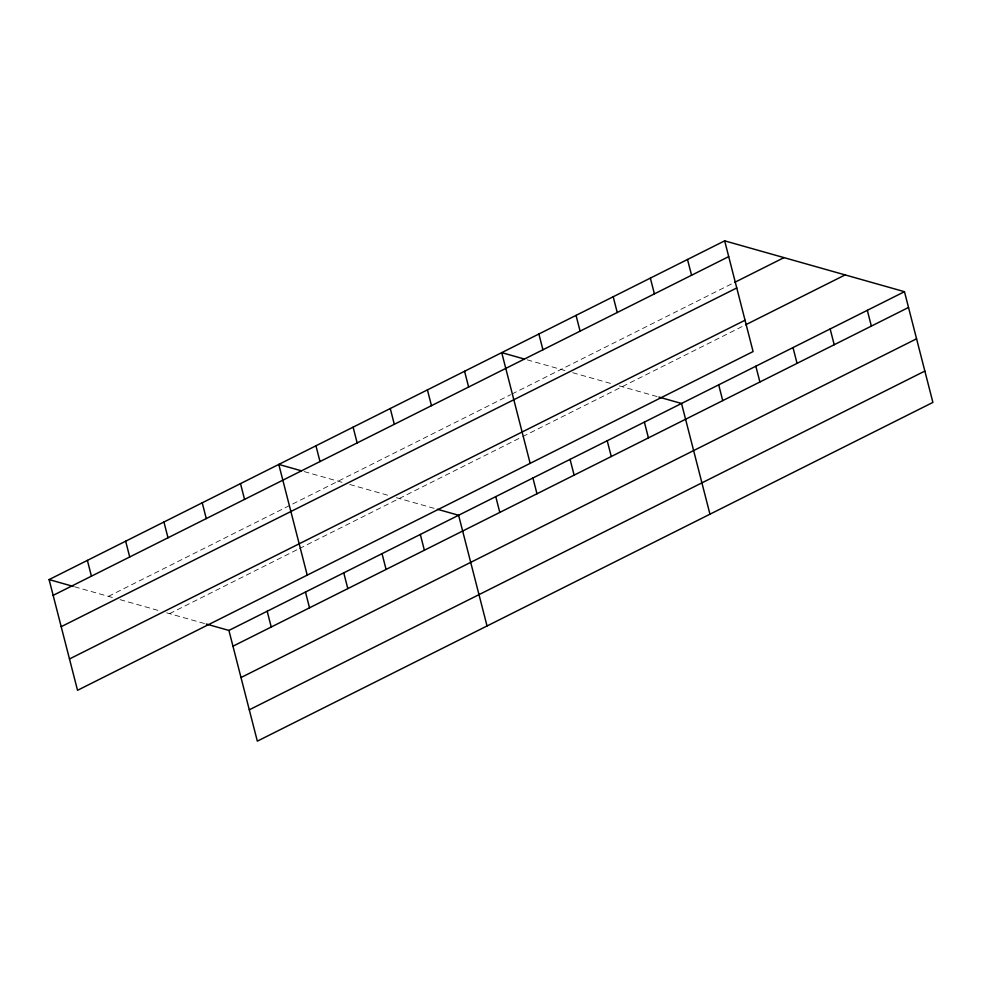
<?xml version="1.0" encoding="UTF-8"?>
<svg xmlns="http://www.w3.org/2000/svg" width="982" height="982" viewBox="0 0 982 982"><rect width="100%" height="100%" fill="white"/><g stroke="black" fill="none" stroke-linecap="round" stroke-linejoin="round"><path stroke-width="0.74" stroke-dasharray="4.91 3.68" d="M108.437 596.369L510.64 394.703M511.966 394.028L732.241 283.577M169.579 613.652L298.086 549.208M299.461 548.533L521.344 437.272M522.67 436.597L744.282 325.484M527.162 359.829L565.436 370.644M572.715 372.706L613.468 384.232M619.286 385.877L657.523 396.691M304.224 471.606L342.497 482.432M349.776 484.494L390.529 496.008M396.347 497.665L434.584 508.467M74.534 586.782L112.807 597.608M120.086 599.658L160.839 611.185M166.658 612.829L204.894 623.644"/><path stroke-width="1.47" d="M724.667 240.848L753.084 351.568L77.529 690.309L49.1 579.589L724.667 240.848L904.471 291.691L932.9 402.411L257.333 741.152L228.916 630.432L206.306 624.036M53.151 595.362L728.705 256.621M734.904 282.251L784.004 257.628M61.191 626.688L736.758 287.959M69.477 658.971L745.043 320.23M745.608 324.821L845.134 274.911M228.916 630.432L904.471 291.691M232.967 646.205L908.522 307.464M241.007 677.543L916.562 338.802M249.293 709.814L924.86 371.073M524.327 359.031L501.728 352.636L530.157 463.344M658.934 397.084L681.533 403.479L709.961 514.2M301.4 470.808L278.79 464.412L307.219 575.133M437.407 509.265L458.606 515.268L487.035 625.976M49.1 579.589L73.122 586.377M867.315 310.324L871.365 326.098M830.158 328.958L834.209 344.731M793.002 347.591L797.053 363.352M755.845 366.212L759.896 381.986M687.51 259.481L691.561 275.255M718.689 384.846L722.74 400.619M650.354 278.115L654.405 293.888M613.198 296.736L617.248 312.509M644.376 422.113L648.427 437.886M576.041 315.369L580.092 331.143M607.22 440.734L611.27 456.507M538.885 334.003L542.936 349.776M570.076 459.367L574.114 475.141M532.919 478.001L536.97 493.774M464.572 371.27L468.623 387.031M495.763 496.634L499.813 512.408M427.416 389.891L431.466 405.664M390.259 408.524L394.31 424.298M420.321 534.453L424.371 550.227M353.103 427.158L357.153 442.931M382.035 553.652L386.086 569.425M315.946 445.791L319.997 461.565M343.761 572.85L347.812 588.623M305.476 592.048L309.526 607.821M240.504 483.61L244.555 499.384M267.19 611.234L271.241 627.007M202.231 502.809L206.281 518.582M163.945 522.007L167.996 537.78M125.659 541.205L129.71 556.966M87.386 560.391L91.436 576.164"/></g></svg>
